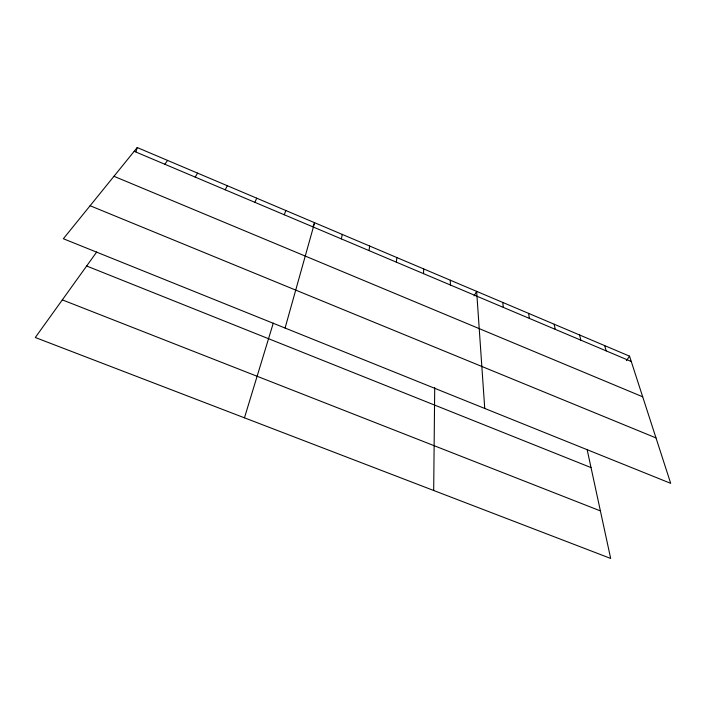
<?xml version="1.0" encoding="UTF-8"?>
<svg xmlns="http://www.w3.org/2000/svg" width="706" height="706" viewBox="0 0 706 706"><rect width="100%" height="100%" fill="white"/><g stroke="black" fill="none" stroke-linecap="round" stroke-linejoin="round"><path stroke-width="1.06" d="M433.687 490.485L434.711 387.541M423.521 273.646L423.688 268.924M396.401 262.173L396.816 257.54M369.009 250.595L369.688 246.041M341.333 238.893L342.286 234.436M285.074 328.043L314.611 222.708L312.899 226.591M244.461 417.828L273.293 323.101M135.923 151.746L137.238 147.554L629.54 356.151L670.7 483.345L63.363 238.743L137.238 147.554M284.297 214.774L285.815 210.503M254.91 202.348L256.71 198.174M225.205 189.79L227.314 185.713M474.079 295.867L476.647 291.366L484.74 408.456M195.191 177.091L197.601 173.129M626.381 360.66L629.54 356.151M164.86 164.269L167.578 160.403M96.722 251.971L35.3 337.512L610.672 558.446L587.101 449.404M62.322 299.873L600.4 510.906M86.644 266.003L591.028 467.593M90.103 205.737L655.998 437.914M113.957 176.288L642.698 396.807M134.193 151.305L631.27 361.49M604.663 345.605L606.172 350.873M579.547 334.962L580.826 340.16M554.184 324.222L555.243 329.34M528.582 313.376L529.403 318.415M502.743 302.424L503.316 307.384M450.296 280.203L450.384 285.003"/></g></svg>
